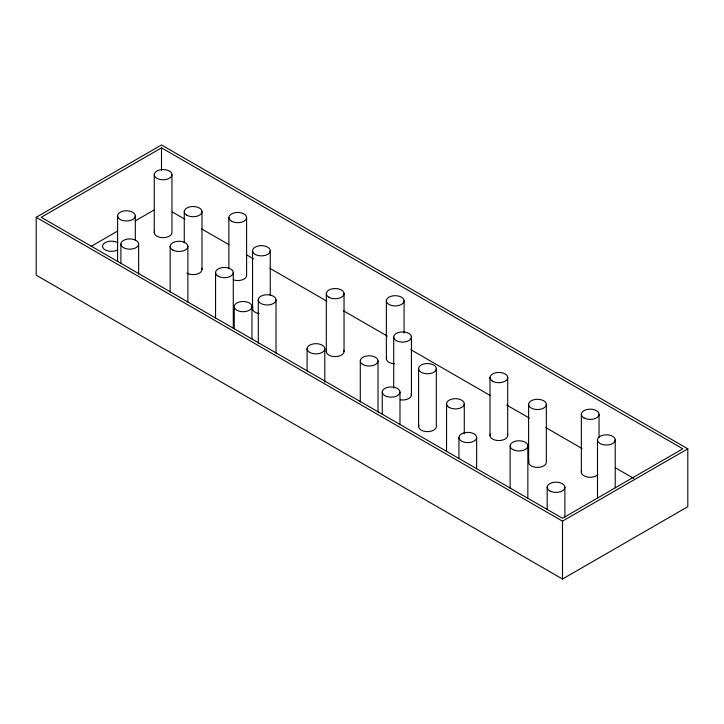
<?xml version="1.0" encoding="UTF-8"?>
<svg xmlns="http://www.w3.org/2000/svg" width="724" height="724" viewBox="0 0 724 724"><rect width="100%" height="100%" fill="white"/><g stroke="black" fill="none" stroke-linecap="round" stroke-linejoin="round"><path stroke-width="1.09" d="M36.2 217.309L161.506 144.963L687.8 448.817L687.8 506.691L562.494 579.037L36.2 275.183L36.2 217.309L562.494 521.162L687.8 448.817M161.506 147.859L41.214 217.309L562.494 518.266L682.786 448.817L161.506 147.859L161.506 170.113M91.088 246.386L117.496 231.146M135.098 220.983L154.665 209.689M172.267 211.942L184.982 219.282M201.607 228.884L228.992 244.694M246.594 254.857L253.445 258.812M270.07 268.414L326.796 301.157M343.42 310.759L387.431 336.171M410.897 349.719L490.121 395.458M506.746 405.051L529.244 418.038M545.869 427.64L582.051 448.536M615.3 467.731L633.889 478.455M615.219 439.921A8.86 5.113 0 0 1 601.925 444.355A8.86 5.113 0 0 1 601.925 435.495A8.86 5.113 0 0 1 615.219 439.921L615.219 487.786M599.065 414.291L599.065 437.667M597.49 439.921L597.49 497.804M581.345 414.291L581.345 472.175M564.901 487.288L564.901 517.334M562.494 521.162L562.494 579.037M547.181 487.288L547.181 509.542M546.33 404.417A8.86 5.113 0 0 1 533.036 408.852A8.86 5.113 0 0 1 533.036 399.983A8.86 5.113 0 0 1 546.33 404.417L546.33 462.292A8.86 5.113 0 0 1 536.312 467.369A8.86 5.113 0 0 1 528.909 460.971M528.611 404.417L528.611 462.292M527.85 445.884L527.85 498.202M510.13 445.884L510.13 488.184M507.714 377.566L507.714 435.441M489.994 377.566L489.994 435.441M476.645 437.486A8.86 5.113 0 0 1 463.36 441.921A8.86 5.113 0 0 1 463.36 433.061A8.86 5.113 0 0 1 476.645 437.486L476.645 468.654M464.283 403.793L464.283 433.839M458.926 437.486L458.926 458.636M446.563 403.793L446.563 451.649M436.319 368.652A8.86 5.113 0 0 1 423.024 373.086A8.86 5.113 0 0 1 423.024 364.226A8.86 5.113 0 0 1 436.319 368.652L436.319 426.526A8.86 5.113 0 0 1 426.3 431.604A8.86 5.113 0 0 1 418.897 425.205M418.599 368.652L418.599 426.526M411.431 337.013A8.86 5.113 0 0 1 398.146 341.438A8.86 5.113 0 0 1 398.146 332.578A8.86 5.113 0 0 1 411.431 337.013L411.431 394.888M404.073 300.795A8.86 5.113 0 0 1 390.779 305.229A8.86 5.113 0 0 1 390.779 296.369A8.86 5.113 0 0 1 404.073 300.795L404.073 333.076M399.983 392.073A8.86 5.113 0 0 1 386.688 396.499A8.86 5.113 0 0 1 386.688 387.639A8.86 5.113 0 0 1 399.983 392.073L399.983 424.345M393.711 337.013L393.711 388.209M386.354 300.795L386.354 358.679M382.263 392.073L382.263 414.336M378.009 360.905A8.86 5.113 0 0 1 364.715 365.339A8.86 5.113 0 0 1 364.715 356.479A8.86 5.113 0 0 1 378.009 360.905L378.009 412.101M360.29 360.905L360.29 402.091M344.036 293.636L344.036 351.511M326.316 293.636L326.316 351.511M324.814 348.778A8.86 5.113 0 0 1 311.519 353.212A8.86 5.113 0 0 1 311.519 344.353A8.86 5.113 0 0 1 324.814 348.778L324.814 382.172M307.094 348.778L307.094 371.041M276.016 299.854A8.86 5.113 0 0 1 262.721 304.288A8.86 5.113 0 0 1 262.721 295.428A8.86 5.113 0 0 1 276.016 299.854L276.016 353.276M270.269 250.757A8.86 5.113 0 0 1 256.984 255.192A8.86 5.113 0 0 1 256.984 246.332A8.86 5.113 0 0 1 270.269 250.757L270.269 295.283M258.296 299.854L258.296 343.267M252.549 250.757L252.549 308.641M251.97 306.614A8.86 5.113 0 0 1 238.676 311.048A8.86 5.113 0 0 1 238.676 302.189A8.86 5.113 0 0 1 251.97 306.614L251.97 338.895M246.613 217.562L246.613 275.437A8.86 5.113 0 0 1 233.327 279.871M234.25 306.614L234.25 328.877M233.282 272.586L233.282 328.243M228.893 217.562L228.893 268.767M215.562 272.586L215.562 318.225M201.987 211.625L201.987 269.5M187.869 246.377L187.869 302.026M184.267 211.625L184.267 242.784M171.968 174.674A8.86 5.113 0 0 1 158.674 179.1A8.86 5.113 0 0 1 158.674 170.24A8.86 5.113 0 0 1 171.968 174.674L171.968 232.549A8.86 5.113 0 0 1 161.95 237.626A8.86 5.113 0 0 1 154.547 231.228M170.149 246.377L170.149 292.007M154.248 174.674L154.248 232.549M138.628 244.051A8.86 5.113 0 0 1 125.333 248.477A8.86 5.113 0 0 1 125.333 239.617A8.86 5.113 0 0 1 138.628 244.051L138.628 274.097M135.316 215.87A8.86 5.113 0 0 1 122.021 220.295A8.86 5.113 0 0 1 122.021 211.435A8.86 5.113 0 0 1 135.316 215.87L135.316 240.359M120.908 244.051L120.908 262.975M117.596 215.87L117.596 261.5M117.65 249.861A8.86 5.113 0 0 1 105.116 249.861A8.86 5.113 0 0 1 105.116 242.631A8.86 5.113 0 0 1 117.65 242.631M259.12 313.582A8.86 5.113 0 0 1 252.848 307.311M411.132 393.566A8.86 5.113 0 0 1 400.281 399.829M201.688 268.179A8.86 5.113 0 0 1 197.562 273.925A8.86 5.113 0 0 1 186.864 273.12M343.737 350.19A8.86 5.113 0 0 1 335.176 356.624A8.86 5.113 0 0 1 326.614 350.19M507.415 434.119A8.86 5.113 0 0 1 498.854 440.563A8.86 5.113 0 0 1 490.302 434.119M394.444 363.774A8.86 5.113 0 0 1 386.652 357.348M597.879 474.727A8.86 5.113 0 0 1 586.811 476.899A8.86 5.113 0 0 1 581.644 470.844M449.161 407.413A8.86 5.113 0 0 0 463.984 405.114A8.86 5.113 0 0 0 453.134 398.852A8.86 5.113 0 0 0 449.161 407.413M186.864 215.236A8.86 5.113 0 0 0 201.688 212.947A8.86 5.113 0 0 0 190.837 206.684A8.86 5.113 0 0 0 186.864 215.236M328.913 297.247A8.86 5.113 0 0 0 343.737 294.958A8.86 5.113 0 0 0 332.886 288.695A8.86 5.113 0 0 0 328.913 297.247M512.728 449.504A8.86 5.113 0 0 0 527.552 447.215A8.86 5.113 0 0 0 516.701 440.943A8.86 5.113 0 0 0 512.728 449.504M172.746 249.988A8.86 5.113 0 0 0 187.57 247.698A8.86 5.113 0 0 0 176.719 241.436A8.86 5.113 0 0 0 172.746 249.988M218.15 276.206A8.86 5.113 0 0 0 232.974 273.916A8.86 5.113 0 0 0 222.123 267.645A8.86 5.113 0 0 0 218.15 276.206M492.591 381.186A8.86 5.113 0 0 0 507.415 378.887A8.86 5.113 0 0 0 496.564 372.625A8.86 5.113 0 0 0 492.591 381.186M231.49 221.182A8.86 5.113 0 0 0 246.314 218.883A8.86 5.113 0 0 0 235.463 212.621A8.86 5.113 0 0 0 231.49 221.182M583.942 417.911A8.86 5.113 0 0 0 598.766 415.621A8.86 5.113 0 0 0 587.915 409.35A8.86 5.113 0 0 0 583.942 417.911M549.769 490.899A8.86 5.113 0 0 0 564.593 488.609A8.86 5.113 0 0 0 553.742 482.347A8.86 5.113 0 0 0 549.769 490.899"/></g></svg>
